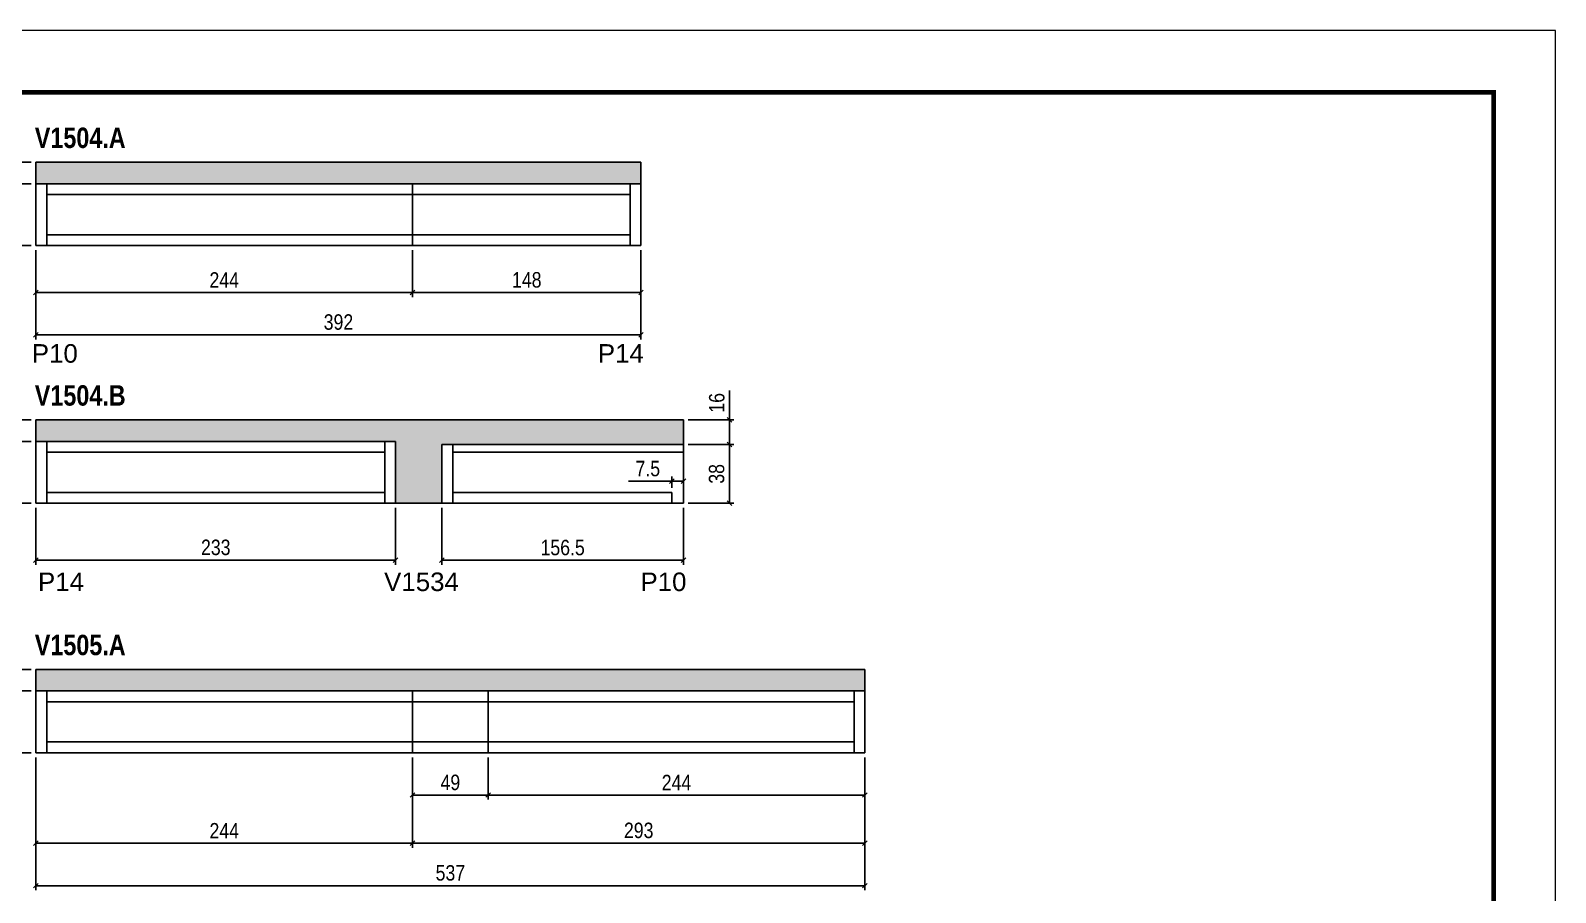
# Model space of a CAD drawing. Extents: x 3309 to 9563, y -2522 to 14608.
# Drawn here: x 3806 to 4794, y 11753 to 12311 of the extents above; entities that cross this region are included whole.
import ezdxf

# ---------------------------------------------------------------- set-up
doc = ezdxf.new("R2010")
doc.units = 0
doc.linetypes.add('DASHED', pattern=[0.75, 0.5, -0.25])
for name, color, linetype in [('5', 5, 'Continuous'), ('COTA', 241, 'Continuous'), ('NOMENCLATURA', 7, 'Continuous'), ('Painéis', 200, 'Continuous'), ('SARR_2.2x7', 40, 'Continuous')]:
    doc.layers.add(name, color=color, linetype=linetype)
doc.layers.add('Folhas', color=255, linetype='Continuous', lineweight=9)
doc.layers.add('SARRAFO DE PRESSAO', color=251, linetype='DASHED', lineweight=9)
doc.styles.add('COTA TECNICA', font='techl___.ttf', dxfattribs={"height": 10})
doc.styles.get("Standard").update_dxf_attribs({"font": 'arial.ttf'})
doc.styles.add('TECNICA', font='techb___.ttf', dxfattribs={"height": 10})
doc.dimstyles.new('PAINEL', dxfattribs={"dimtxt": 10, "dimasz": 3, "dimexe": 3, "dimexo": 3, "dimgap": 3, "dimtad": 1, "dimdec": 1, "dimzin": 12, "dimdsep": 46, "dimtxsty": 'COTA TECNICA', "dimblk1": 'OBLIQUE', "dimblk2": 'OBLIQUE', "dimsah": 1, "dimcen": 0.9, "dimclrd": 4, "dimclre": 4, "dimclrt": 240, "dimadec": 1, "dimazin": 3, "dimtfac": 1, "dimtdec": 1, "dimtmove": 0, "dimatfit": 3, "dimfxl": 1, "dimtolj": 1, "dimtzin": 12, "dimarcsym": 0})

# ---------------------------------------------------------------- blocks, each defined once
blk = doc.blocks.new('9999999999')
at = {"layer": 'Folhas'}
blk.add_lwpolyline([(98138.98, 34190.21), (99623.98, 34190.21), (99623.98, 35240.21), (98138.98, 35240.21)], close=True, dxfattribs=at)
at = {"layer": 'Folhas', "color": 30, "const_width": 3}
blk.add_lwpolyline([(98213.98, 34230.21), (99583.98, 34230.21), (99583.98, 35200.21), (98213.98, 35200.21)], close=True, dxfattribs=at)
blk = doc.blocks.new('_Oblique')
at = {"color": 0, "linetype": 'ByBlock', "lineweight": -2}
blk.add_line((-0.5, -0.5), (0.5, 0.5), dxfattribs=at)
blk = doc.blocks.new('*D1619')
at = {"layer": 'COTA', "color": 4, "lineweight": -2, "transparency": 16777216}
for p, q in [((3809.9, 12168.44), (3809.9, 12110.63)), ((4201.9, 12168.44), (4201.9, 12110.63)), ((3809.9, 12113.63), (4201.9, 12113.63))]:
    blk.add_line(p, q, dxfattribs=at)
at = {"layer": 'Defpoints', "color": 0, "transparency": 16777216}
for p in [(3809.9, 12171.44), (4201.9, 12171.44), (4201.9, 12113.63)]:
    blk.add_point(p, dxfattribs=at)
at = {"layer": 'COTA', "color": 4, "lineweight": -2, "transparency": 16777216, "xscale": 3, "yscale": 3, "zscale": 3, "rotation": 180}
blk.add_blockref('_Oblique', (3809.9, 12113.63), dxfattribs=at)
at = {"layer": 'COTA', "color": 4, "lineweight": -2, "transparency": 16777216, "xscale": 3, "yscale": 3, "zscale": 3}
blk.add_blockref('_Oblique', (4201.9, 12113.63), dxfattribs=at)
at = {"layer": 'COTA', "color": 240, "transparency": 16777216, "insert": (4005.9, 12121.87), "char_height": 10, "attachment_point": 5, "style": 'COTA TECNICA'}
blk.add_mtext('\\A1;392', dxfattribs=at)
blk = doc.blocks.new('*D1620')
at = {"layer": 'COTA', "color": 4, "lineweight": -2, "transparency": 16777216}
for p, q in [((3809.9, 12168.44), (3809.9, 12138.1)), ((4053.9, 12168.44), (4053.9, 12138.1)), ((3809.9, 12141.1), (4053.9, 12141.1))]:
    blk.add_line(p, q, dxfattribs=at)
at = {"layer": 'Defpoints', "color": 0, "transparency": 16777216}
for p in [(3809.9, 12171.44), (4053.9, 12171.44), (4053.9, 12141.1)]:
    blk.add_point(p, dxfattribs=at)
at = {"layer": 'COTA', "color": 4, "lineweight": -2, "transparency": 16777216, "xscale": 3, "yscale": 3, "zscale": 3, "rotation": 180}
blk.add_blockref('_Oblique', (3809.9, 12141.1), dxfattribs=at)
at = {"layer": 'COTA', "color": 4, "lineweight": -2, "transparency": 16777216, "xscale": 3, "yscale": 3, "zscale": 3}
blk.add_blockref('_Oblique', (4053.9, 12141.1), dxfattribs=at)
at = {"layer": 'COTA', "color": 240, "transparency": 16777216, "insert": (3931.9, 12149.18), "char_height": 10, "attachment_point": 5, "style": 'COTA TECNICA'}
blk.add_mtext('\\A1;244', dxfattribs=at)
blk = doc.blocks.new('*D1621')
at = {"layer": 'COTA', "color": 4, "lineweight": -2, "transparency": 16777216}
for p, q in [((4053.9, 12168.44), (4053.9, 12138.1)), ((4201.9, 12168.44), (4201.9, 12138.1)), ((4053.9, 12141.1), (4201.9, 12141.1))]:
    blk.add_line(p, q, dxfattribs=at)
at = {"layer": 'Defpoints', "color": 0, "transparency": 16777216}
for p in [(4053.9, 12171.44), (4201.9, 12171.44), (4201.9, 12141.1)]:
    blk.add_point(p, dxfattribs=at)
at = {"layer": 'COTA', "color": 4, "lineweight": -2, "transparency": 16777216, "xscale": 3, "yscale": 3, "zscale": 3, "rotation": 180}
blk.add_blockref('_Oblique', (4053.9, 12141.1), dxfattribs=at)
at = {"layer": 'COTA', "color": 4, "lineweight": -2, "transparency": 16777216, "xscale": 3, "yscale": 3, "zscale": 3}
blk.add_blockref('_Oblique', (4201.9, 12141.1), dxfattribs=at)
at = {"layer": 'COTA', "color": 240, "transparency": 16777216, "insert": (4127.9, 12149.2), "char_height": 10, "attachment_point": 5, "style": 'COTA TECNICA'}
blk.add_mtext('\\A1;148', dxfattribs=at)
blk = doc.blocks.new('*D1622')
at = {"layer": 'COTA', "color": 4, "lineweight": -2, "transparency": 16777216}
for p, q in [((3789.22, 12225.44), (3789.22, 12244.56)), ((3806.9, 12225.44), (3786.22, 12225.44)), ((3789.22, 12211.44), (3789.22, 12225.44)), ((3806.9, 12211.44), (3786.22, 12211.44))]:
    blk.add_line(p, q, dxfattribs=at)
at = {"layer": 'Defpoints', "color": 0, "transparency": 16777216}
for p in [(3789.22, 12225.44), (3809.9, 12225.44), (3809.9, 12211.44)]:
    blk.add_point(p, dxfattribs=at)
at = {"layer": 'COTA', "color": 4, "lineweight": -2, "transparency": 16777216, "xscale": 3, "yscale": 3, "zscale": 3}
for p, rotation in [((3789.22, 12225.44), 90), ((3789.22, 12211.44), 270)]:
    blk.add_blockref('_Oblique', p, dxfattribs=dict(at, rotation=rotation))
at = {"layer": 'COTA', "color": 240, "transparency": 16777216, "insert": (3781.15, 12236.5), "char_height": 10, "attachment_point": 5, "rotation": 90, "style": 'COTA TECNICA'}
blk.add_mtext('\\A1;14', dxfattribs=at)
blk = doc.blocks.new('*D1623')
at = {"layer": 'COTA', "color": 4, "lineweight": -2, "transparency": 16777216}
for p, q in [((3806.9, 12211.44), (3786.22, 12211.44)), ((3789.22, 12211.44), (3789.22, 12171.44)), ((3806.9, 12171.44), (3786.22, 12171.44))]:
    blk.add_line(p, q, dxfattribs=at)
at = {"layer": 'Defpoints', "color": 0, "transparency": 16777216}
for p in [(3809.9, 12211.44), (3789.22, 12171.44), (3809.9, 12171.44)]:
    blk.add_point(p, dxfattribs=at)
at = {"layer": 'COTA', "color": 4, "lineweight": -2, "transparency": 16777216, "xscale": 3, "yscale": 3, "zscale": 3}
for p, rotation in [((3789.22, 12211.44), 90), ((3789.22, 12171.44), 270)]:
    blk.add_blockref('_Oblique', p, dxfattribs=dict(at, rotation=rotation))
at = {"layer": 'COTA', "color": 240, "transparency": 16777216, "insert": (3781.12, 12191.44), "char_height": 10, "attachment_point": 5, "rotation": 90, "style": 'COTA TECNICA'}
blk.add_mtext('\\A1;40', dxfattribs=at)
blk = doc.blocks.new('*D1624')
at = {"layer": 'COTA', "color": 4, "lineweight": -2, "transparency": 16777216}
for p, q in [((3806.9, 12225.44), (3755.99, 12225.44)), ((3758.99, 12171.44), (3758.99, 12225.44)), ((3806.9, 12171.44), (3755.99, 12171.44))]:
    blk.add_line(p, q, dxfattribs=at)
at = {"layer": 'Defpoints', "color": 0, "transparency": 16777216}
for p in [(3758.99, 12225.44), (3809.9, 12225.44), (3809.9, 12171.44)]:
    blk.add_point(p, dxfattribs=at)
at = {"layer": 'COTA', "color": 4, "lineweight": -2, "transparency": 16777216, "xscale": 3, "yscale": 3, "zscale": 3}
for p, rotation in [((3758.99, 12225.44), 90), ((3758.99, 12171.44), 270)]:
    blk.add_blockref('_Oblique', p, dxfattribs=dict(at, rotation=rotation))
at = {"layer": 'COTA', "color": 240, "transparency": 16777216, "insert": (3750.88, 12198.44), "char_height": 10, "attachment_point": 5, "rotation": 90, "style": 'COTA TECNICA'}
blk.add_mtext('\\A1;54', dxfattribs=at)
blk = doc.blocks.new('*D1625')
at = {"layer": 'COTA', "color": 4, "lineweight": -2, "transparency": 16777216}
for p, q in [((3806.9, 12044.61), (3786.22, 12044.61)), ((3789.22, 12004.61), (3789.22, 12044.61)), ((3806.9, 12004.61), (3786.22, 12004.61))]:
    blk.add_line(p, q, dxfattribs=at)
at = {"layer": 'Defpoints', "color": 0, "transparency": 16777216}
for p in [(3789.22, 12044.61), (3809.9, 12044.61), (3809.9, 12004.61)]:
    blk.add_point(p, dxfattribs=at)
at = {"layer": 'COTA', "color": 4, "lineweight": -2, "transparency": 16777216, "xscale": 3, "yscale": 3, "zscale": 3}
for p, rotation in [((3789.22, 12044.61), 90), ((3789.22, 12004.61), 270)]:
    blk.add_blockref('_Oblique', p, dxfattribs=dict(at, rotation=rotation))
at = {"layer": 'COTA', "color": 240, "transparency": 16777216, "insert": (3781.12, 12024.61), "char_height": 10, "attachment_point": 5, "rotation": 90, "style": 'COTA TECNICA'}
blk.add_mtext('\\A1;40', dxfattribs=at)
blk = doc.blocks.new('*D1626')
at = {"layer": 'COTA', "color": 4, "lineweight": -2, "transparency": 16777216}
for p, q in [((3809.9, 12001.61), (3809.9, 11964.74)), ((4042.9, 12001.61), (4042.9, 11964.74)), ((3809.9, 11967.74), (4042.9, 11967.74))]:
    blk.add_line(p, q, dxfattribs=at)
at = {"layer": 'Defpoints', "color": 0, "transparency": 16777216}
for p in [(3809.9, 12004.61), (4042.9, 12004.61), (4042.9, 11967.74)]:
    blk.add_point(p, dxfattribs=at)
at = {"layer": 'COTA', "color": 4, "lineweight": -2, "transparency": 16777216, "xscale": 3, "yscale": 3, "zscale": 3, "rotation": 180}
blk.add_blockref('_Oblique', (3809.9, 11967.74), dxfattribs=at)
at = {"layer": 'COTA', "color": 4, "lineweight": -2, "transparency": 16777216, "xscale": 3, "yscale": 3, "zscale": 3}
blk.add_blockref('_Oblique', (4042.9, 11967.74), dxfattribs=at)
at = {"layer": 'COTA', "color": 240, "transparency": 16777216, "insert": (3926.4, 11975.96), "char_height": 10, "attachment_point": 5, "style": 'COTA TECNICA'}
blk.add_mtext('\\A1;233', dxfattribs=at)
blk = doc.blocks.new('*D1627')
at = {"layer": 'COTA', "color": 4, "lineweight": -2, "transparency": 16777216}
for p, q in [((3789.22, 12058.61), (3789.22, 12077.73)), ((3806.9, 12058.61), (3786.22, 12058.61)), ((3789.22, 12044.61), (3789.22, 12058.61)), ((3806.9, 12044.61), (3786.22, 12044.61))]:
    blk.add_line(p, q, dxfattribs=at)
at = {"layer": 'Defpoints', "color": 0, "transparency": 16777216}
for p in [(3789.22, 12058.61), (3809.9, 12058.61), (3809.9, 12044.61)]:
    blk.add_point(p, dxfattribs=at)
at = {"layer": 'COTA', "color": 4, "lineweight": -2, "transparency": 16777216, "xscale": 3, "yscale": 3, "zscale": 3}
for p, rotation in [((3789.22, 12058.61), 90), ((3789.22, 12044.61), 270)]:
    blk.add_blockref('_Oblique', p, dxfattribs=dict(at, rotation=rotation))
at = {"layer": 'COTA', "color": 240, "transparency": 16777216, "insert": (3781.15, 12069.67), "char_height": 10, "attachment_point": 5, "rotation": 90, "style": 'COTA TECNICA'}
blk.add_mtext('\\A1;14', dxfattribs=at)
blk = doc.blocks.new('*D1628')
at = {"layer": 'COTA', "color": 4, "lineweight": -2, "transparency": 16777216}
for p, q in [((3806.9, 12058.61), (3755.99, 12058.61)), ((3758.99, 12004.61), (3758.99, 12058.61)), ((3806.9, 12004.61), (3755.99, 12004.61))]:
    blk.add_line(p, q, dxfattribs=at)
at = {"layer": 'Defpoints', "color": 0, "transparency": 16777216}
for p in [(3758.99, 12058.61), (3809.9, 12058.61), (3809.9, 12004.61)]:
    blk.add_point(p, dxfattribs=at)
at = {"layer": 'COTA', "color": 4, "lineweight": -2, "transparency": 16777216, "xscale": 3, "yscale": 3, "zscale": 3}
for p, rotation in [((3758.99, 12058.61), 90), ((3758.99, 12004.61), 270)]:
    blk.add_blockref('_Oblique', p, dxfattribs=dict(at, rotation=rotation))
at = {"layer": 'COTA', "color": 240, "transparency": 16777216, "insert": (3750.88, 12031.61), "char_height": 10, "attachment_point": 5, "rotation": 90, "style": 'COTA TECNICA'}
blk.add_mtext('\\A1;54', dxfattribs=at)
blk = doc.blocks.new('*D1629')
at = {"layer": 'COTA', "color": 4, "lineweight": -2, "transparency": 16777216}
for p, q in [((4072.9, 12001.61), (4072.9, 11964.74)), ((4229.4, 12001.61), (4229.4, 11964.74)), ((4072.9, 11967.74), (4229.4, 11967.74))]:
    blk.add_line(p, q, dxfattribs=at)
at = {"layer": 'Defpoints', "color": 0, "transparency": 16777216}
for p in [(4072.9, 12004.61), (4229.4, 12004.61), (4229.4, 11967.74)]:
    blk.add_point(p, dxfattribs=at)
at = {"layer": 'COTA', "color": 4, "lineweight": -2, "transparency": 16777216, "xscale": 3, "yscale": 3, "zscale": 3, "rotation": 180}
blk.add_blockref('_Oblique', (4072.9, 11967.74), dxfattribs=at)
at = {"layer": 'COTA', "color": 4, "lineweight": -2, "transparency": 16777216, "xscale": 3, "yscale": 3, "zscale": 3}
blk.add_blockref('_Oblique', (4229.4, 11967.74), dxfattribs=at)
at = {"layer": 'COTA', "color": 240, "transparency": 16777216, "insert": (4151.15, 11975.85), "char_height": 10, "attachment_point": 5, "style": 'COTA TECNICA'}
blk.add_mtext('\\A1;156.5', dxfattribs=at)
blk = doc.blocks.new('*D1630')
at = {"layer": 'COTA', "color": 4, "lineweight": -2, "transparency": 16777216}
for p, q in [((4232.4, 12042.61), (4262.15, 12042.61)), ((4259.15, 12004.61), (4259.15, 12042.61)), ((4232.4, 12004.61), (4262.15, 12004.61))]:
    blk.add_line(p, q, dxfattribs=at)
at = {"layer": 'Defpoints', "color": 0, "transparency": 16777216}
for p in [(4229.4, 12042.61), (4259.15, 12042.61), (4229.4, 12004.61)]:
    blk.add_point(p, dxfattribs=at)
at = {"layer": 'COTA', "color": 4, "lineweight": -2, "transparency": 16777216, "xscale": 3, "yscale": 3, "zscale": 3}
for p, rotation in [((4259.15, 12042.61), 90), ((4259.15, 12004.61), 270)]:
    blk.add_blockref('_Oblique', p, dxfattribs=dict(at, rotation=rotation))
at = {"layer": 'COTA', "color": 240, "transparency": 16777216, "insert": (4250.91, 12023.61), "char_height": 10, "attachment_point": 5, "rotation": 90, "style": 'COTA TECNICA'}
blk.add_mtext('\\A1;38', dxfattribs=at)
blk = doc.blocks.new('*D1631')
at = {"layer": 'COTA', "color": 4, "lineweight": -2, "transparency": 16777216}
for p, q in [((4259.15, 12058.61), (4259.15, 12077.62)), ((4232.4, 12058.61), (4262.15, 12058.61)), ((4259.15, 12042.61), (4259.15, 12058.61)), ((4232.4, 12042.61), (4262.15, 12042.61))]:
    blk.add_line(p, q, dxfattribs=at)
at = {"layer": 'Defpoints', "color": 0, "transparency": 16777216}
for p in [(4229.4, 12058.61), (4259.15, 12058.61), (4229.4, 12042.61)]:
    blk.add_point(p, dxfattribs=at)
at = {"layer": 'COTA', "color": 4, "lineweight": -2, "transparency": 16777216, "xscale": 3, "yscale": 3, "zscale": 3}
for p, rotation in [((4259.15, 12058.61), 90), ((4259.15, 12042.61), 270)]:
    blk.add_blockref('_Oblique', p, dxfattribs=dict(at, rotation=rotation))
at = {"layer": 'COTA', "color": 240, "transparency": 16777216, "insert": (4251.05, 12069.62), "char_height": 10, "attachment_point": 5, "rotation": 90, "style": 'COTA TECNICA'}
blk.add_mtext('\\A1;16', dxfattribs=at)
blk = doc.blocks.new('*D1632')
at = {"layer": 'COTA', "color": 4, "lineweight": -2, "transparency": 16777216}
for p, q in [((4221.9, 12018.88), (4193.75, 12018.88)), ((4221.9, 12014.61), (4221.9, 12021.88)), ((4229.4, 12018.88), (4221.9, 12018.88)), ((4229.4, 12014.61), (4229.4, 12021.88))]:
    blk.add_line(p, q, dxfattribs=at)
at = {"layer": 'Defpoints', "color": 0, "transparency": 16777216}
for p in [(4221.9, 12018.88), (4221.9, 12011.61), (4229.4, 12011.61)]:
    blk.add_point(p, dxfattribs=at)
at = {"layer": 'COTA', "color": 4, "lineweight": -2, "transparency": 16777216, "xscale": 3, "yscale": 3, "zscale": 3, "rotation": 180}
blk.add_blockref('_Oblique', (4221.9, 12018.88), dxfattribs=at)
at = {"layer": 'COTA', "color": 4, "lineweight": -2, "transparency": 16777216, "xscale": 3, "yscale": 3, "zscale": 3}
blk.add_blockref('_Oblique', (4229.4, 12018.88), dxfattribs=at)
at = {"layer": 'COTA', "color": 240, "transparency": 16777216, "insert": (4206.33, 12026.99), "char_height": 10, "attachment_point": 5, "style": 'COTA TECNICA'}
blk.add_mtext('\\A1;7.5', dxfattribs=at)
blk = doc.blocks.new('*D1633')
at = {"layer": 'COTA', "color": 4, "lineweight": -2, "transparency": 16777216}
for p, q in [((3809.9, 11840.04), (3809.9, 11753.96)), ((4346.9, 11840.04), (4346.9, 11753.96)), ((3809.9, 11756.96), (4346.9, 11756.96))]:
    blk.add_line(p, q, dxfattribs=at)
at = {"layer": 'Defpoints', "color": 0, "transparency": 16777216}
for p in [(3809.9, 11843.04), (4346.9, 11843.04), (4346.9, 11756.96)]:
    blk.add_point(p, dxfattribs=at)
at = {"layer": 'COTA', "color": 4, "lineweight": -2, "transparency": 16777216, "xscale": 3, "yscale": 3, "zscale": 3, "rotation": 180}
blk.add_blockref('_Oblique', (3809.9, 11756.96), dxfattribs=at)
at = {"layer": 'COTA', "color": 4, "lineweight": -2, "transparency": 16777216, "xscale": 3, "yscale": 3, "zscale": 3}
blk.add_blockref('_Oblique', (4346.9, 11756.96), dxfattribs=at)
at = {"layer": 'COTA', "color": 240, "transparency": 16777216, "insert": (4078.4, 11765.18), "char_height": 10, "attachment_point": 5, "style": 'COTA TECNICA'}
blk.add_mtext('\\A1;537', dxfattribs=at)
blk = doc.blocks.new('*D1634')
at = {"layer": 'COTA', "color": 4, "lineweight": -2, "transparency": 16777216}
for p, q in [((3809.9, 11840.04), (3809.9, 11781.44)), ((4053.9, 11840.04), (4053.9, 11781.44)), ((3809.9, 11784.44), (4053.9, 11784.44))]:
    blk.add_line(p, q, dxfattribs=at)
at = {"layer": 'Defpoints', "color": 0, "transparency": 16777216}
for p in [(3809.9, 11843.04), (4053.9, 11843.04), (4053.9, 11784.44)]:
    blk.add_point(p, dxfattribs=at)
at = {"layer": 'COTA', "color": 4, "lineweight": -2, "transparency": 16777216, "xscale": 3, "yscale": 3, "zscale": 3, "rotation": 180}
blk.add_blockref('_Oblique', (3809.9, 11784.44), dxfattribs=at)
at = {"layer": 'COTA', "color": 4, "lineweight": -2, "transparency": 16777216, "xscale": 3, "yscale": 3, "zscale": 3}
blk.add_blockref('_Oblique', (4053.9, 11784.44), dxfattribs=at)
at = {"layer": 'COTA', "color": 240, "transparency": 16777216, "insert": (3931.9, 11792.52), "char_height": 10, "attachment_point": 5, "style": 'COTA TECNICA'}
blk.add_mtext('\\A1;244', dxfattribs=at)
blk = doc.blocks.new('*D1635')
at = {"layer": 'COTA', "color": 4, "lineweight": -2, "transparency": 16777216}
for p, q in [((4053.9, 11840.04), (4053.9, 11781.44)), ((4346.9, 11840.04), (4346.9, 11781.44)), ((4053.9, 11784.44), (4346.9, 11784.44))]:
    blk.add_line(p, q, dxfattribs=at)
at = {"layer": 'Defpoints', "color": 0, "transparency": 16777216}
for p in [(4053.9, 11843.04), (4346.9, 11843.04), (4346.9, 11784.44)]:
    blk.add_point(p, dxfattribs=at)
at = {"layer": 'COTA', "color": 4, "lineweight": -2, "transparency": 16777216, "xscale": 3, "yscale": 3, "zscale": 3, "rotation": 180}
blk.add_blockref('_Oblique', (4053.9, 11784.44), dxfattribs=at)
at = {"layer": 'COTA', "color": 4, "lineweight": -2, "transparency": 16777216, "xscale": 3, "yscale": 3, "zscale": 3}
blk.add_blockref('_Oblique', (4346.9, 11784.44), dxfattribs=at)
at = {"layer": 'COTA', "color": 240, "transparency": 16777216, "insert": (4200.4, 11792.69), "char_height": 10, "attachment_point": 5, "style": 'COTA TECNICA'}
blk.add_mtext('\\A1;293', dxfattribs=at)
blk = doc.blocks.new('*D1636')
at = {"layer": 'COTA', "color": 4, "lineweight": -2, "transparency": 16777216}
for p, q in [((3789.22, 11897.04), (3789.22, 11916.15)), ((3806.9, 11897.04), (3786.22, 11897.04)), ((3789.22, 11883.04), (3789.22, 11897.04)), ((3806.9, 11883.04), (3786.22, 11883.04))]:
    blk.add_line(p, q, dxfattribs=at)
at = {"layer": 'Defpoints', "color": 0, "transparency": 16777216}
for p in [(3789.22, 11897.04), (3809.9, 11897.04), (3809.9, 11883.04)]:
    blk.add_point(p, dxfattribs=at)
at = {"layer": 'COTA', "color": 4, "lineweight": -2, "transparency": 16777216, "xscale": 3, "yscale": 3, "zscale": 3}
for p, rotation in [((3789.22, 11897.04), 90), ((3789.22, 11883.04), 270)]:
    blk.add_blockref('_Oblique', p, dxfattribs=dict(at, rotation=rotation))
at = {"layer": 'COTA', "color": 240, "transparency": 16777216, "insert": (3781.15, 11908.1), "char_height": 10, "attachment_point": 5, "rotation": 90, "style": 'COTA TECNICA'}
blk.add_mtext('\\A1;14', dxfattribs=at)
blk = doc.blocks.new('*D1637')
at = {"layer": 'COTA', "color": 4, "lineweight": -2, "transparency": 16777216}
for p, q in [((3806.9, 11883.04), (3786.22, 11883.04)), ((3789.22, 11883.04), (3789.22, 11843.04)), ((3806.9, 11843.04), (3786.22, 11843.04))]:
    blk.add_line(p, q, dxfattribs=at)
at = {"layer": 'Defpoints', "color": 0, "transparency": 16777216}
for p in [(3809.9, 11883.04), (3789.22, 11843.04), (3809.9, 11843.04)]:
    blk.add_point(p, dxfattribs=at)
at = {"layer": 'COTA', "color": 4, "lineweight": -2, "transparency": 16777216, "xscale": 3, "yscale": 3, "zscale": 3}
for p, rotation in [((3789.22, 11883.04), 90), ((3789.22, 11843.04), 270)]:
    blk.add_blockref('_Oblique', p, dxfattribs=dict(at, rotation=rotation))
at = {"layer": 'COTA', "color": 240, "transparency": 16777216, "insert": (3781.12, 11863.04), "char_height": 10, "attachment_point": 5, "rotation": 90, "style": 'COTA TECNICA'}
blk.add_mtext('\\A1;40', dxfattribs=at)
blk = doc.blocks.new('*D1638')
at = {"layer": 'COTA', "color": 4, "lineweight": -2, "transparency": 16777216}
for p, q in [((3806.9, 11897.04), (3755.99, 11897.04)), ((3758.99, 11843.04), (3758.99, 11897.04)), ((3806.9, 11843.04), (3755.99, 11843.04))]:
    blk.add_line(p, q, dxfattribs=at)
at = {"layer": 'Defpoints', "color": 0, "transparency": 16777216}
for p in [(3758.99, 11897.04), (3809.9, 11897.04), (3809.9, 11843.04)]:
    blk.add_point(p, dxfattribs=at)
at = {"layer": 'COTA', "color": 4, "lineweight": -2, "transparency": 16777216, "xscale": 3, "yscale": 3, "zscale": 3}
for p, rotation in [((3758.99, 11897.04), 90), ((3758.99, 11843.04), 270)]:
    blk.add_blockref('_Oblique', p, dxfattribs=dict(at, rotation=rotation))
at = {"layer": 'COTA', "color": 240, "transparency": 16777216, "insert": (3750.88, 11870.04), "char_height": 10, "attachment_point": 5, "rotation": 90, "style": 'COTA TECNICA'}
blk.add_mtext('\\A1;54', dxfattribs=at)
blk = doc.blocks.new('*D1639')
at = {"layer": 'COTA', "color": 4, "lineweight": -2, "transparency": 16777216}
for p, q in [((4053.9, 11840.04), (4053.9, 11812.67)), ((4102.9, 11840.04), (4102.9, 11812.67)), ((4053.9, 11815.67), (4102.9, 11815.67))]:
    blk.add_line(p, q, dxfattribs=at)
at = {"layer": 'Defpoints', "color": 0, "transparency": 16777216}
for p in [(4053.9, 11843.04), (4102.9, 11843.04), (4102.9, 11815.67)]:
    blk.add_point(p, dxfattribs=at)
at = {"layer": 'COTA', "color": 4, "lineweight": -2, "transparency": 16777216, "xscale": 3, "yscale": 3, "zscale": 3, "rotation": 180}
blk.add_blockref('_Oblique', (4053.9, 11815.67), dxfattribs=at)
at = {"layer": 'COTA', "color": 4, "lineweight": -2, "transparency": 16777216, "xscale": 3, "yscale": 3, "zscale": 3}
blk.add_blockref('_Oblique', (4102.9, 11815.67), dxfattribs=at)
at = {"layer": 'COTA', "color": 240, "transparency": 16777216, "insert": (4078.4, 11823.77), "char_height": 10, "attachment_point": 5, "style": 'COTA TECNICA'}
blk.add_mtext('\\A1;49', dxfattribs=at)
blk = doc.blocks.new('*D1640')
at = {"layer": 'COTA', "color": 4, "lineweight": -2, "transparency": 16777216}
for p, q in [((4102.9, 11840.04), (4102.9, 11812.67)), ((4346.9, 11840.04), (4346.9, 11812.67)), ((4102.9, 11815.67), (4346.9, 11815.67))]:
    blk.add_line(p, q, dxfattribs=at)
at = {"layer": 'Defpoints', "color": 0, "transparency": 16777216}
for p in [(4102.9, 11843.04), (4346.9, 11843.04), (4346.9, 11815.67)]:
    blk.add_point(p, dxfattribs=at)
at = {"layer": 'COTA', "color": 4, "lineweight": -2, "transparency": 16777216, "xscale": 3, "yscale": 3, "zscale": 3, "rotation": 180}
blk.add_blockref('_Oblique', (4102.9, 11815.67), dxfattribs=at)
at = {"layer": 'COTA', "color": 4, "lineweight": -2, "transparency": 16777216, "xscale": 3, "yscale": 3, "zscale": 3}
blk.add_blockref('_Oblique', (4346.9, 11815.67), dxfattribs=at)
at = {"layer": 'COTA', "color": 240, "transparency": 16777216, "insert": (4224.9, 11823.75), "char_height": 10, "attachment_point": 5, "style": 'COTA TECNICA'}
blk.add_mtext('\\A1;244', dxfattribs=at)

msp = doc.modelspace()

# ---------------------------------------------------------------- hatches: boundary and pattern name
at = {"layer": 'COTA'}
h = msp.add_hatch(dxfattribs=at)
h.set_pattern_fill('AR-CONC', color=256, scale=0.03)
h.set_pattern_definition([(50, (-3183.5, 9.9746), (5.46554, -0.4781726), [0.5715, -6.2865]), (355, (-3183.5, 9.9746), (-1.0573026, 5.7317054), [0.4572, -5.0292175]), (100.451445, (-3183.0445, 9.935), (4.4082374, 5.2535326), [0.4857003, -5.3427073]), (46.1842, (-3183.5, 11.4986), (8.1323712, -1.2612698), [0.85725, -9.42975]), (96.63556, (-3182.822, 11.3935), (7.122124, 7.4227837), [0.7285507, -8.0140682]), (351.18415, (-3183.5, 11.499), (7.122124, 7.4227837), [0.685799, -7.543792]), (21, (-3182.738, 11.1176), (4.5484317, -3.067956), [0.5715, -6.2865]), (326, (-3182.738, 11.1176), (1.8540609, 5.525639), [0.4572, -5.0292]), (71.451445, (-3182.359, 10.862), (6.4024926, 2.457683), [0.4857003, -5.3426981]), (37.5, (-3183.5, 9.9746), (0.0926581, 2.53665117), [0, -4.96824, 0, -5.1054, 0, -5.04825]), (7.5, (-3183.5, 9.9746), (2.0045899, 3.00541724), [0, -2.91084, 0, -4.85394, 0, -1.92405]), (327.5, (-3185.1993, 9.9746), (4.06771786, -0.17186232), [0, -1.905, 0, -5.9436, 0, -7.8867]), (317.5, (-3185.9613, 9.9746), (4.4438754, 0.7627947), [0, -2.4765, 0, -3.94716, 0, -5.6007])])
h.paths.add_polyline_path([(3809.9, 12225.44), (3809.9, 12211.44), (4201.9, 12211.44), (4201.9, 12225.44)])
h = msp.add_hatch(dxfattribs=at)
h.set_pattern_fill('AR-CONC', color=256, scale=0.03)
h.set_pattern_definition([(50, (-3183.5, 47.1383), (5.46554, -0.4781726), [0.5715, -6.2865]), (355, (-3183.5, 47.138), (-1.0573026, 5.7317054), [0.4572, -5.0292175]), (100.451445, (-3183.0445, 47.0984), (4.4082374, 5.2535326), [0.4857003, -5.3427073]), (46.1842, (-3183.5, 48.662), (8.1323712, -1.2612698), [0.85725, -9.42975]), (96.63556, (-3182.822, 48.557), (7.122124, 7.4227837), [0.7285507, -8.014068]), (351.18415, (-3183.5, 48.662), (7.122124, 7.4227837), [0.685799, -7.543792]), (21, (-3182.738, 48.2813), (4.5484317, -3.067956), [0.5715, -6.2865]), (326, (-3182.738, 48.281), (1.8540609, 5.525639), [0.4572, -5.0292]), (71.451445, (-3182.359, 48.0256), (6.4024926, 2.457683), [0.4857003, -5.3426981]), (37.5, (-3183.5, 47.1383), (0.0926581, 2.53665117), [0, -4.96824, 0, -5.1054, 0, -5.04825]), (7.5, (-3183.5, 47.1383), (2.0045899, 3.00541724), [0, -2.91084, 0, -4.85394, 0, -1.92405]), (327.5, (-3185.1993, 47.1383), (4.06771786, -0.17186232), [0, -1.905, 0, -5.9436, 0, -7.8867]), (317.5, (-3185.9613, 47.1383), (4.4438754, 0.7627947), [0, -2.4765, 0, -3.94716, 0, -5.6007])])
h.paths.add_polyline_path([(4072.9, 12042.61), (4229.4, 12042.61), (4229.4, 12058.61), (3809.9, 12058.61), (3809.9, 12044.61), (4042.9, 12044.61), (4042.9, 12004.61), (4072.9, 12004.61)])
h = msp.add_hatch(dxfattribs=at)
h.set_pattern_fill('AR-CONC', color=256, scale=0.03)
h.set_pattern_definition([(50, (-3183.5, -318.4285), (5.46554, -0.4781726), [0.5715, -6.2865]), (355, (-3183.5, -318.4285), (-1.0573026, 5.7317054), [0.4572, -5.0292175]), (100.451445, (-3183.0445, -318.4683), (4.4082374, 5.2535326), [0.4857003, -5.3427073]), (46.1842, (-3183.5, -316.9045), (8.1323712, -1.2612698), [0.85725, -9.42975]), (96.63556, (-3182.822, -317.0096), (7.122124, 7.4227837), [0.7285507, -8.0140682]), (351.18415, (-3183.5, -316.9045), (7.122124, 7.4227837), [0.685799, -7.543792]), (21, (-3182.738, -317.2855), (4.5484317, -3.067956), [0.5715, -6.2865]), (326, (-3182.738, -317.2855), (1.8540609, 5.525639), [0.4572, -5.0292]), (71.451445, (-3182.359, -317.541), (6.4024926, 2.457683), [0.4857003, -5.3426981]), (37.5, (-3183.5, -318.4285), (0.0926581, 2.53665117), [0, -4.96824, 0, -5.1054, 0, -5.04825]), (7.5, (-3183.5, -318.4285), (2.0045899, 3.00541724), [0, -2.91084, 0, -4.85394, 0, -1.92405]), (327.5, (-3185.1993, -318.4285), (4.06771786, -0.17186232), [0, -1.905, 0, -5.9436, 0, -7.8867]), (317.5, (-3185.9613, -318.4285), (4.4438754, 0.7627947), [0, -2.4765, 0, -3.94716, 0, -5.6007])])
h.paths.add_polyline_path([(3809.9, 11897.04), (3809.9, 11883.04), (4346.9, 11883.04), (4346.9, 11897.04)])

# ---------------------------------------------------------------- linework, layer by layer
for p, q in [((3809.9, 12225.44), (3809.9, 12211.44)), ((3809.9, 12225.44), (4201.9, 12225.44)), ((4201.9, 12225.44), (4201.9, 12211.44)), ((3809.9, 12044.61), (3809.9, 12058.61)), ((3809.9, 12058.61), (4229.4, 12058.61)), ((4229.4, 12042.61), (4229.4, 12058.61)), ((4042.9, 12004.61), (4072.9, 12004.61)), ((4221.9, 12011.61), (4221.9, 12004.61)), ((3809.9, 11897.04), (3809.9, 11883.04)), ((3809.9, 11897.04), (4346.9, 11897.04)), ((4346.9, 11897.04), (4346.9, 11883.04))]:
    msp.add_line(p, q, dxfattribs=at)
at = {"layer": 'Painéis', "linetype": 'ByBlock'}
for p, q in [((4201.9, 12211.44), (3809.9, 12211.44)), ((3809.9, 12211.44), (3809.9, 12171.44)), ((4053.9, 12211.44), (4053.9, 12171.44)), ((4201.9, 12171.44), (4201.9, 12211.44)), ((3809.9, 12171.44), (4201.9, 12171.44)), ((3809.9, 12004.61), (3809.9, 12044.61)), ((3809.9, 12044.61), (4042.9, 12044.61)), ((4042.9, 12044.61), (4042.9, 12004.61)), ((4072.9, 12004.61), (4072.9, 12042.61)), ((4072.9, 12042.61), (4229.4, 12042.61)), ((4229.4, 12042.61), (4229.4, 12004.61)), ((4042.9, 12004.61), (3809.9, 12004.61)), ((4229.4, 12004.61), (4072.9, 12004.61)), ((4346.9, 11883.04), (3809.9, 11883.04)), ((3809.9, 11883.04), (3809.9, 11843.04)), ((4053.9, 11883.04), (4053.9, 11843.04)), ((4102.9, 11843.04), (4102.9, 11883.04)), ((4346.9, 11843.04), (4346.9, 11883.04)), ((3809.9, 11843.04), (4346.9, 11843.04))]:
    msp.add_line(p, q, dxfattribs=at)
at = {"layer": 'SARR_2.2x7', "linetype": 'Continuous'}
for p, q in [((3816.9, 12171.44), (3816.9, 12211.44)), ((3816.9, 12204.44), (4053.9, 12204.44)), ((4194.9, 12204.44), (4053.9, 12204.44)), ((4194.9, 12171.44), (4194.9, 12211.44)), ((3816.9, 12178.44), (4053.9, 12178.44)), ((4194.9, 12178.44), (4053.9, 12178.44)), ((3816.9, 12004.61), (3816.9, 12044.61)), ((4035.9, 12004.61), (4035.9, 12044.61)), ((3816.9, 12037.61), (4035.9, 12037.61)), ((4079.9, 12004.61), (4079.9, 12042.61)), ((4229.4, 12037.61), (4079.9, 12037.61)), ((3816.9, 12011.61), (4035.9, 12011.61)), ((4221.9, 12011.61), (4079.9, 12011.61)), ((3816.9, 11843.04), (3816.9, 11883.04)), ((3816.9, 11876.04), (4053.9, 11876.04)), ((4339.9, 11876.04), (4053.9, 11876.04)), ((4339.9, 11843.04), (4339.9, 11883.04)), ((3816.9, 11850.04), (4053.9, 11850.04)), ((4339.9, 11850.04), (4053.9, 11850.04))]:
    msp.add_line(p, q, dxfattribs=at)

# ---------------------------------------------------------------- block references
at = {"layer": 'SARRAFO DE PRESSAO', "color": 6, "linetype": 'ByBlock'}
msp.add_blockref('9999999999', (-94829.61, -22929.5), dxfattribs=at)

# ---------------------------------------------------------------- texts
at = {"layer": '5', "linetype": 'Continuous'}
for s, rotation, p in [('P10', 0.00004, (3807.22, 12095.61)), ('P14', 0.00004, (4173.92, 12095.61)), ('P14', 359.99996, (3811.23, 11947.73)), ('V1534', 359.99996, (4035.47, 11947.73)), ('P10', 359.99996, (4201.54, 11947.73))]:
    msp.add_text(s, height=12, rotation=rotation, dxfattribs=at).set_placement(p)
at = {"layer": 'NOMENCLATURA', "style": 'TECNICA'}
for s, p in [('V1504.A', (3809.18, 12234.63)), ('V1504.B', (3809.18, 12067.8)), ('V1505.A', (3809.18, 11906.22))]:
    msp.add_text(s, height=13.2, dxfattribs=at).set_placement(p)

# ---------------------------------------------------------------- dimensions: what is measured, and where the dimension line sits
at = {"layer": 'COTA'}
for base, p1, p2, angle, picture, middle in [((3789.22, 12225.44), (3809.9, 12211.44), (3809.9, 12225.44), 90, '*D1622', (3781.15, 12236.5)), ((3758.99, 12225.44), (3809.9, 12171.44), (3809.9, 12225.44), 90, '*D1624', (3750.88, 12198.44)), ((3789.22, 12171.44), (3809.9, 12211.44), (3809.9, 12171.44), 90, '*D1623', (3781.12, 12191.44)), ((4201.9, 12113.63), (3809.9, 12171.44), (4201.9, 12171.44), 180, '*D1619', (4005.9, 12121.87)), ((3789.22, 12058.61), (3809.9, 12044.61), (3809.9, 12058.61), 90, '*D1627', (3781.15, 12069.67)), ((4259.15, 12058.61), (4229.4, 12042.61), (4229.4, 12058.61), 90, '*D1631', (4251.05, 12069.62)), ((3758.99, 12058.61), (3809.9, 12004.61), (3809.9, 12058.61), 90, '*D1628', (3750.88, 12031.61)), ((3789.22, 12044.61), (3809.9, 12004.61), (3809.9, 12044.61), 90, '*D1625', (3781.12, 12024.61)), ((4259.15, 12042.61), (4229.4, 12004.61), (4229.4, 12042.61), 90, '*D1630', (4250.91, 12023.61)), ((3789.22, 11897.04), (3809.9, 11883.04), (3809.9, 11897.04), 90, '*D1636', (3781.15, 11908.1)), ((3758.99, 11897.04), (3809.9, 11843.04), (3809.9, 11897.04), 90, '*D1638', (3750.88, 11870.04)), ((3789.22, 11843.04), (3809.9, 11883.04), (3809.9, 11843.04), 90, '*D1637', (3781.12, 11863.04)), ((4346.9, 11756.96), (3809.9, 11843.04), (4346.9, 11843.04), 180, '*D1633', (4078.4, 11765.18))]:
    dim = msp.add_linear_dim(base=base, p1=p1, p2=p2, angle=angle, dimstyle='PAINEL', dxfattribs=at)
    dim.commit()
    dim.dimension.update_dxf_attribs({"geometry": picture, "text_midpoint": middle})
for base, p1, p2, picture, middle in [((4053.9, 12141.1), (3809.9, 12171.44), (4053.9, 12171.44), '*D1620', (3931.9, 12149.18)), ((4221.9, 12018.88), (4229.4, 12011.61), (4221.9, 12011.61), '*D1632', (4206.33, 12026.99)), ((4042.9, 11967.74), (3809.9, 12004.61), (4042.9, 12004.61), '*D1626', (3926.4, 11975.96)), ((4229.4, 11967.74), (4072.9, 12004.61), (4229.4, 12004.61), '*D1629', (4151.15, 11975.85)), ((4053.9, 11784.44), (3809.9, 11843.04), (4053.9, 11843.04), '*D1634', (3931.9, 11792.52)), ((4102.9, 11815.67), (4053.9, 11843.04), (4102.9, 11843.04), '*D1639', (4078.4, 11823.77))]:
    dim = msp.add_linear_dim(base=base, p1=p1, p2=p2, dimstyle='PAINEL', dxfattribs=at)
    dim.commit()
    dim.dimension.update_dxf_attribs({"geometry": picture, "text_midpoint": middle})
for base, p1, p2, picture, middle in [((4201.9, 12141.1), (4053.9, 12171.44), (4201.9, 12171.44), '*D1621', (4127.9, 12149.2)), ((4346.9, 11784.44), (4053.9, 11843.04), (4346.9, 11843.04), '*D1635', (4200.4, 11792.69)), ((4346.9, 11815.67), (4102.9, 11843.04), (4346.9, 11843.04), '*D1640', (4224.9, 11823.75))]:
    dim = msp.add_linear_dim(base=base, p1=p1, p2=p2, dimstyle='PAINEL', override={"dimtmove": 1}, dxfattribs=at)
    dim.commit()
    dim.dimension.update_dxf_attribs({"geometry": picture, "text_midpoint": middle})

doc.saveas('drawing.dxf')
